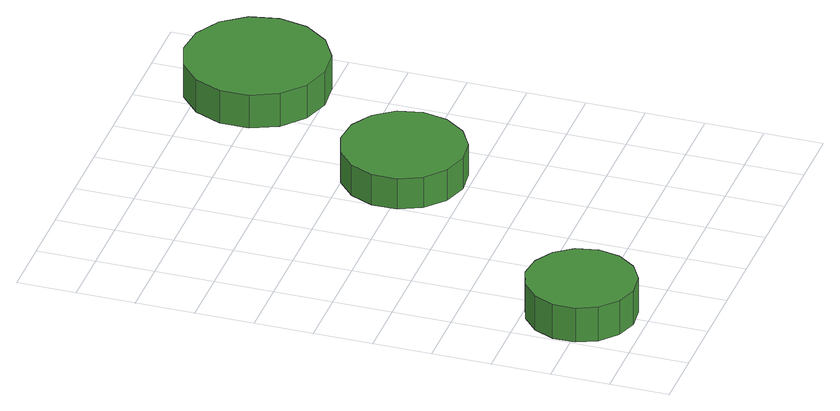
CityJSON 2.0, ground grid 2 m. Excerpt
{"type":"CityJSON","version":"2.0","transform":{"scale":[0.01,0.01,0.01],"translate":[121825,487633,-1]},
"CityObjects":{
"tree1":{"type":"SolitaryVegetationObject","attributes":{"function":"something"},"geometry":[{"type":"MultiSurface","lod":"1","boundaries":[[[0,1,2,3,4,5,6,7,8,9,10,11,12,13,14]],[[15,16,17,18,19,20,21,22,23,24,25,26,27,28,29]],[[0,29,28,1]],[[1,28,27,2]],[[2,27,26,3]],[[3,26,25,4]],[[4,25,24,5]],[[5,24,23,6]],[[6,23,22,7]],[[7,22,21,8]],[[8,21,20,9]],[[9,20,19,10]],[[10,19,18,11]],[[11,18,17,12]],[[12,17,16,13]],[[13,16,15,14]],[[14,15,29,0]]]}]},
"tree2":{"type":"SolitaryVegetationObject","attributes":{"function":"something"},"geometry":[{"type":"MultiSurface","lod":"1","boundaries":[[[30,31,32,33,34,35,36,37,38,39,40,41,42,43,44]],[[45,46,47,48,49,50,51,52,53,54,55,56,57,58,59]],[[30,59,58,31]],[[31,58,57,32]],[[32,57,56,33]],[[33,56,55,34]],[[34,55,54,35]],[[35,54,53,36]],[[36,53,52,37]],[[37,52,51,38]],[[38,51,50,39]],[[39,50,49,40]],[[40,49,48,41]],[[41,48,47,42]],[[42,47,46,43]],[[43,46,45,44]],[[44,45,59,30]]]}]},
"tree3":{"type":"SolitaryVegetationObject","attributes":{"function":"something"},"geometry":[{"type":"MultiSurface","lod":"1","boundaries":[[[60,61,62,63,64,65,66,67,68,69,70,71,72,73,74]],[[75,76,77,78,79,80,81,82,83,84,85,86,87,88,89]],[[60,89,88,61]],[[61,88,87,62]],[[62,87,86,63]],[[63,86,85,64]],[[64,85,84,65]],[[65,84,83,66]],[[66,83,82,67]],[[67,82,81,68]],[[68,81,80,69]],[[69,80,79,70]],[[70,79,78,71]],[[71,78,77,72]],[[72,77,76,73]],[[73,76,75,74]],[[74,75,89,60]]]}]}
},
"vertices":[
[373,224,209],[358,299,209],[313,360,209],[247,399,209],[171,407,209],[99,383,209],[42,332,209],[11,262,209],[11,186,209],[42,117,209],[99,66,209],[171,42,209],[247,50,209],[313,88,209],[358,150,209],[358,150,82],[313,88,82],[247,50,82],[171,42,82],[99,66,82],[42,117,82],[11,186,82],[11,262,82],[42,332,82],[99,383,82],[171,407,82],[247,399,82],[313,360,82],[358,299,82],[373,224,82],
[1009,1021,199],[991,1106,199],[940,1175,199],[866,1218,199],[780,1227,199],[698,1201,199],[634,1143,199],[599,1064,199],[599,978,199],[634,900,199],[698,842,199],[780,815,199],[866,824,199],[940,867,199],[991,937,199],[991,937,84],[940,867,84],[866,824,84],[780,815,84],[698,842,84],[634,900,84],[599,978,84],[599,1064,84],[634,1143,84],[698,1201,84],[780,1227,84],[866,1218,84],[940,1175,84],[991,1106,84],[1009,1021,84],
[1393,1631,209],[1373,1729,209],[1314,1810,209],[1227,1860,209],[1128,1870,209],[1033,1839,209],[959,1772,209],[918,1681,209],[918,1581,209],[959,1490,209],[1033,1423,209],[1128,1392,209],[1227,1402,209],[1314,1452,209],[1373,1533,209],[1373,1533,86],[1314,1452,86],[1227,1402,86],[1128,1392,86],[1033,1423,86],[959,1490,86],[918,1581,86],[918,1681,86],[959,1772,86],[1033,1839,86],[1128,1870,86],[1227,1860,86],[1314,1810,86],[1373,1729,86],[1393,1631,86]
]}
